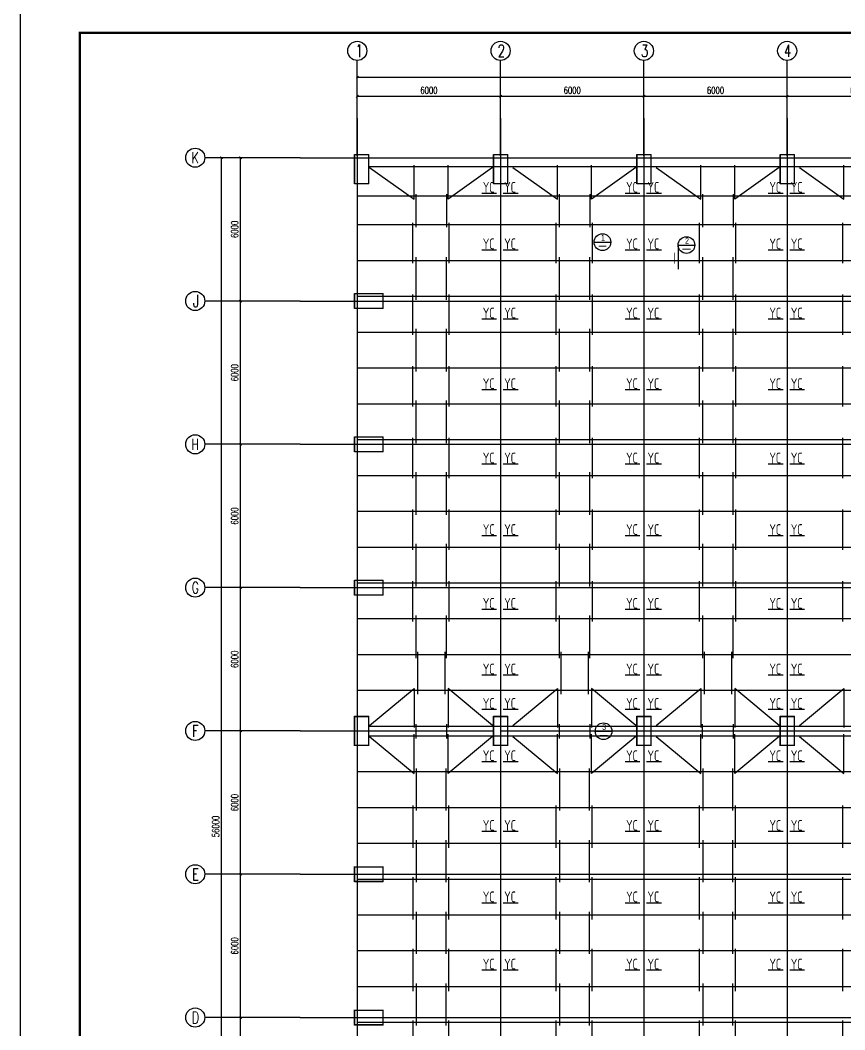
# Model space of a CAD drawing. Extents: x -73672 to 366960, y -527333 to 140666.
# Drawn here: x 185242 to 219770, y -317779 to -275508 of the extents above; entities that cross this region are included whole.
import ezdxf
from ezdxf.enums import TextEntityAlignment as Align

# ---------------------------------------------------------------- set-up
doc = ezdxf.new("R2010")
doc.units = 0
doc.header["$LTSCALE"] = 1000
doc.header["$MEASUREMENT"] = 0
for name, color, linetype in [('10', 7, 'Continuous'), ('AXIS', 3, 'Continuous'), ('AXIS_TEXT', 7, 'Continuous'), ('COLUMN', 9, 'Continuous'), ('PUB_TITLE', 4, 'Continuous'), ('TEXT', 3, 'Continuous')]:
    doc.layers.add(name, color=color, linetype=linetype)
doc.styles.add('_TCH_AXIS', font='COMPLEX', dxfattribs={"bigfont": 'GBCBIG'})
doc.styles.add('_TCH_DIM_T3', font='SIMPLEX', dxfattribs={"width": 0.705882, "bigfont": 'GBCBIG'})
doc.styles.add('ACC', font='gas.shx', dxfattribs={"width": 0.7, "oblique": 1, "bigfont": 'Tssdchn.shx'})
doc.styles.add('COMPLEX', font='COMPLEX', dxfattribs={"bigfont": 'Tssdchn.shx'})
doc.styles.add('TSSD_Rein', font='Tssdeng.shx', dxfattribs={"width": 0.7, "bigfont": 'hztxt.shx'})
doc.dimstyles.new('_TCH_ARCH-100', dxfattribs={"dimtxt": 297.5, "dimasz": 100, "dimexe": 250, "dimexo": 300, "dimgap": 100, "dimtad": 1, "dimdec": 0, "dimzin": 0, "dimdsep": 46, "dimtxsty": '_TCH_DIM_T3', "dimblk": 'ARCHTICK', "dimcen": 0.09, "dimclrt": 7, "dimazin": 2, "dimtfac": 1, "dimtdec": 0, "dimtix": 1, "dimtmove": 2, "dimatfit": 3, "dimfxl": 0, "dimtolj": 1, "dimtzin": 0, "dimarcsym": 0})

# ---------------------------------------------------------------- blocks, each defined once
blk = doc.blocks.new('_ArchTick')
at = {"color": 0, "linetype": 'ByBlock', "const_width": 0.4}
blk.add_lwpolyline([(-0.5, -0.5), (0.5, 0.5)], dxfattribs=at)
blk = doc.blocks.new('*D8656')
at = {"layer": 'AXIS', "color": 0, "lineweight": -2}
for p, q in [((199356, -280893), (199356, -277643)), ((307356, -280893), (307356, -277643)), ((199356, -277893), (307356, -277893))]:
    blk.add_line(p, q, dxfattribs=at)
at = {"layer": 'Defpoints', "color": 0}
for p in [(307356, -277893), (199356, -281193), (307356, -281193)]:
    blk.add_point(p, dxfattribs=at)
at = {"layer": 'AXIS', "color": 0, "linetype": 'ByBlock', "lineweight": -2, "xscale": 100, "yscale": 100, "zscale": 100, "rotation": 180}
blk.add_blockref('_ArchTick', (199356, -277893), dxfattribs=at)
at = {"layer": 'AXIS', "color": 0, "linetype": 'ByBlock', "lineweight": -2, "xscale": 100, "yscale": 100, "zscale": 100}
blk.add_blockref('_ArchTick', (307356, -277893), dxfattribs=at)
at = {"layer": 'AXIS', "color": 7, "insert": (253356, -277645), "char_height": 297.5, "attachment_point": 5, "style": '_TCH_DIM_T3'}
blk.add_mtext('\\A1;108000', dxfattribs=at)
blk = doc.blocks.new('*D8657')
at = {"layer": 'AXIS', "color": 0, "lineweight": -2}
for p, q in [((199356, -280893), (199356, -278443)), ((205356, -280893), (205356, -278443)), ((199356, -278693), (205356, -278693))]:
    blk.add_line(p, q, dxfattribs=at)
at = {"layer": 'Defpoints', "color": 0}
for p in [(205356, -278693), (199356, -281193), (205356, -281193)]:
    blk.add_point(p, dxfattribs=at)
at = {"layer": 'AXIS', "color": 0, "linetype": 'ByBlock', "lineweight": -2, "xscale": 100, "yscale": 100, "zscale": 100, "rotation": 180}
blk.add_blockref('_ArchTick', (199356, -278693), dxfattribs=at)
at = {"layer": 'AXIS', "color": 0, "linetype": 'ByBlock', "lineweight": -2, "xscale": 100, "yscale": 100, "zscale": 100}
blk.add_blockref('_ArchTick', (205356, -278693), dxfattribs=at)
at = {"layer": 'AXIS', "color": 7, "insert": (202356, -278445), "char_height": 297.5, "attachment_point": 5, "style": '_TCH_DIM_T3'}
blk.add_mtext('\\A1;6000', dxfattribs=at)
blk = doc.blocks.new('*D8658')
at = {"layer": 'AXIS', "color": 0, "lineweight": -2}
for p, q in [((205356, -280893), (205356, -278443)), ((211356, -280893), (211356, -278443)), ((205356, -278693), (211356, -278693))]:
    blk.add_line(p, q, dxfattribs=at)
at = {"layer": 'Defpoints', "color": 0}
for p in [(211356, -278693), (205356, -281193), (211356, -281193)]:
    blk.add_point(p, dxfattribs=at)
at = {"layer": 'AXIS', "color": 0, "linetype": 'ByBlock', "lineweight": -2, "xscale": 100, "yscale": 100, "zscale": 100, "rotation": 180}
blk.add_blockref('_ArchTick', (205356, -278693), dxfattribs=at)
at = {"layer": 'AXIS', "color": 0, "linetype": 'ByBlock', "lineweight": -2, "xscale": 100, "yscale": 100, "zscale": 100}
blk.add_blockref('_ArchTick', (211356, -278693), dxfattribs=at)
at = {"layer": 'AXIS', "color": 7, "insert": (208356, -278445), "char_height": 297.5, "attachment_point": 5, "style": '_TCH_DIM_T3'}
blk.add_mtext('\\A1;6000', dxfattribs=at)
blk = doc.blocks.new('*D8659')
at = {"layer": 'AXIS', "color": 0, "lineweight": -2}
for p, q in [((211356, -280893), (211356, -278443)), ((217356, -280893), (217356, -278443)), ((211356, -278693), (217356, -278693))]:
    blk.add_line(p, q, dxfattribs=at)
at = {"layer": 'Defpoints', "color": 0}
for p in [(217356, -278693), (211356, -281193), (217356, -281193)]:
    blk.add_point(p, dxfattribs=at)
at = {"layer": 'AXIS', "color": 0, "linetype": 'ByBlock', "lineweight": -2, "xscale": 100, "yscale": 100, "zscale": 100, "rotation": 180}
blk.add_blockref('_ArchTick', (211356, -278693), dxfattribs=at)
at = {"layer": 'AXIS', "color": 0, "linetype": 'ByBlock', "lineweight": -2, "xscale": 100, "yscale": 100, "zscale": 100}
blk.add_blockref('_ArchTick', (217356, -278693), dxfattribs=at)
at = {"layer": 'AXIS', "color": 7, "insert": (214356, -278445), "char_height": 297.5, "attachment_point": 5, "style": '_TCH_DIM_T3'}
blk.add_mtext('\\A1;6000', dxfattribs=at)
blk = doc.blocks.new('*D8660')
at = {"layer": 'AXIS', "color": 0, "lineweight": -2}
for p, q in [((217356, -280893), (217356, -278443)), ((223356, -280893), (223356, -278443)), ((217356, -278693), (223356, -278693))]:
    blk.add_line(p, q, dxfattribs=at)
at = {"layer": 'Defpoints', "color": 0}
for p in [(223356, -278693), (217356, -281193), (223356, -281193)]:
    blk.add_point(p, dxfattribs=at)
at = {"layer": 'AXIS', "color": 0, "linetype": 'ByBlock', "lineweight": -2, "xscale": 100, "yscale": 100, "zscale": 100, "rotation": 180}
blk.add_blockref('_ArchTick', (217356, -278693), dxfattribs=at)
at = {"layer": 'AXIS', "color": 0, "linetype": 'ByBlock', "lineweight": -2, "xscale": 100, "yscale": 100, "zscale": 100}
blk.add_blockref('_ArchTick', (223356, -278693), dxfattribs=at)
at = {"layer": 'AXIS', "color": 7, "insert": (220356, -278445), "char_height": 297.5, "attachment_point": 5, "style": '_TCH_DIM_T3'}
blk.add_mtext('\\A1;6000', dxfattribs=at)
blk = doc.blocks.new('_AXISO')
blk.add_circle((0, 0), 0.5)
at = {"layer": 'AXIS_TEXT', "style": 'COMPLEX'}
blk.add_attdef('A', text='', height=0.56, dxfattribs=at).set_placement((-0.25, -0.28), (0.25, -0.28), align=Align.FIT)
blk = doc.blocks.new('*D8675')
at = {"layer": 'AXIS', "color": 0, "lineweight": -2}
for p, q in [((196671, -281266), (193421, -281266)), ((193671, -337266), (193671, -281266)), ((196671, -337266), (193421, -337266))]:
    blk.add_line(p, q, dxfattribs=at)
at = {"layer": 'Defpoints', "color": 0}
for p in [(193671, -281266), (196971, -281266), (196971, -337266)]:
    blk.add_point(p, dxfattribs=at)
at = {"layer": 'AXIS', "color": 0, "linetype": 'ByBlock', "lineweight": -2, "xscale": 100, "yscale": 100, "zscale": 100}
for p, rotation in [((193671, -281266), 90), ((193671, -337266), 270)]:
    blk.add_blockref('_ArchTick', p, dxfattribs=dict(at, rotation=rotation))
at = {"layer": 'AXIS', "color": 7, "insert": (193422, -309266), "char_height": 297.5, "attachment_point": 5, "rotation": 90, "style": '_TCH_DIM_T3'}
blk.add_mtext('\\A1;56000', dxfattribs=at)
blk = doc.blocks.new('*D8678')
at = {"layer": 'AXIS', "color": 0, "lineweight": -2}
for p, q in [((196671, -317266), (194221, -317266)), ((194471, -323266), (194471, -317266)), ((196671, -323266), (194221, -323266))]:
    blk.add_line(p, q, dxfattribs=at)
at = {"layer": 'Defpoints', "color": 0}
for p in [(194471, -317266), (196971, -317266), (196971, -323266)]:
    blk.add_point(p, dxfattribs=at)
at = {"layer": 'AXIS', "color": 0, "linetype": 'ByBlock', "lineweight": -2, "xscale": 100, "yscale": 100, "zscale": 100}
for p, rotation in [((194471, -317266), 90), ((194471, -323266), 270)]:
    blk.add_blockref('_ArchTick', p, dxfattribs=dict(at, rotation=rotation))
at = {"layer": 'AXIS', "color": 7, "insert": (194222, -320266), "char_height": 297.5, "attachment_point": 5, "rotation": 90, "style": '_TCH_DIM_T3'}
blk.add_mtext('\\A1;6000', dxfattribs=at)
blk = doc.blocks.new('*D8679')
at = {"layer": 'AXIS', "color": 0, "lineweight": -2}
for p, q in [((196671, -311266), (194221, -311266)), ((194471, -317266), (194471, -311266)), ((196671, -317266), (194221, -317266))]:
    blk.add_line(p, q, dxfattribs=at)
at = {"layer": 'Defpoints', "color": 0}
for p in [(194471, -311266), (196971, -311266), (196971, -317266)]:
    blk.add_point(p, dxfattribs=at)
at = {"layer": 'AXIS', "color": 0, "linetype": 'ByBlock', "lineweight": -2, "xscale": 100, "yscale": 100, "zscale": 100}
for p, rotation in [((194471, -311266), 90), ((194471, -317266), 270)]:
    blk.add_blockref('_ArchTick', p, dxfattribs=dict(at, rotation=rotation))
at = {"layer": 'AXIS', "color": 7, "insert": (194222, -314266), "char_height": 297.5, "attachment_point": 5, "rotation": 90, "style": '_TCH_DIM_T3'}
blk.add_mtext('\\A1;6000', dxfattribs=at)
blk = doc.blocks.new('*D8680')
at = {"layer": 'AXIS', "color": 0, "lineweight": -2}
for p, q in [((196671, -305266), (194221, -305266)), ((194471, -311266), (194471, -305266)), ((196671, -311266), (194221, -311266))]:
    blk.add_line(p, q, dxfattribs=at)
at = {"layer": 'Defpoints', "color": 0}
for p in [(194471, -305266), (196971, -305266), (196971, -311266)]:
    blk.add_point(p, dxfattribs=at)
at = {"layer": 'AXIS', "color": 0, "linetype": 'ByBlock', "lineweight": -2, "xscale": 100, "yscale": 100, "zscale": 100}
for p, rotation in [((194471, -305266), 90), ((194471, -311266), 270)]:
    blk.add_blockref('_ArchTick', p, dxfattribs=dict(at, rotation=rotation))
at = {"layer": 'AXIS', "color": 7, "insert": (194222, -308266), "char_height": 297.5, "attachment_point": 5, "rotation": 90, "style": '_TCH_DIM_T3'}
blk.add_mtext('\\A1;6000', dxfattribs=at)
blk = doc.blocks.new('*D8681')
at = {"layer": 'AXIS', "color": 0, "lineweight": -2}
for p, q in [((196671, -299266), (194221, -299266)), ((194471, -305266), (194471, -299266)), ((196671, -305266), (194221, -305266))]:
    blk.add_line(p, q, dxfattribs=at)
at = {"layer": 'Defpoints', "color": 0}
for p in [(194471, -299266), (196971, -299266), (196971, -305266)]:
    blk.add_point(p, dxfattribs=at)
at = {"layer": 'AXIS', "color": 0, "linetype": 'ByBlock', "lineweight": -2, "xscale": 100, "yscale": 100, "zscale": 100}
for p, rotation in [((194471, -299266), 90), ((194471, -305266), 270)]:
    blk.add_blockref('_ArchTick', p, dxfattribs=dict(at, rotation=rotation))
at = {"layer": 'AXIS', "color": 7, "insert": (194222, -302266), "char_height": 297.5, "attachment_point": 5, "rotation": 90, "style": '_TCH_DIM_T3'}
blk.add_mtext('\\A1;6000', dxfattribs=at)
blk = doc.blocks.new('*D8682')
at = {"layer": 'AXIS', "color": 0, "lineweight": -2}
for p, q in [((196671, -293266), (194221, -293266)), ((194471, -299266), (194471, -293266)), ((196671, -299266), (194221, -299266))]:
    blk.add_line(p, q, dxfattribs=at)
at = {"layer": 'Defpoints', "color": 0}
for p in [(194471, -293266), (196971, -293266), (196971, -299266)]:
    blk.add_point(p, dxfattribs=at)
at = {"layer": 'AXIS', "color": 0, "linetype": 'ByBlock', "lineweight": -2, "xscale": 100, "yscale": 100, "zscale": 100}
for p, rotation in [((194471, -293266), 90), ((194471, -299266), 270)]:
    blk.add_blockref('_ArchTick', p, dxfattribs=dict(at, rotation=rotation))
at = {"layer": 'AXIS', "color": 7, "insert": (194222, -296266), "char_height": 297.5, "attachment_point": 5, "rotation": 90, "style": '_TCH_DIM_T3'}
blk.add_mtext('\\A1;6000', dxfattribs=at)
blk = doc.blocks.new('*D8683')
at = {"layer": 'AXIS', "color": 0, "lineweight": -2}
for p, q in [((196671, -287266), (194221, -287266)), ((194471, -293266), (194471, -287266)), ((196671, -293266), (194221, -293266))]:
    blk.add_line(p, q, dxfattribs=at)
at = {"layer": 'Defpoints', "color": 0}
for p in [(194471, -287266), (196971, -287266), (196971, -293266)]:
    blk.add_point(p, dxfattribs=at)
at = {"layer": 'AXIS', "color": 0, "linetype": 'ByBlock', "lineweight": -2, "xscale": 100, "yscale": 100, "zscale": 100}
for p, rotation in [((194471, -287266), 90), ((194471, -293266), 270)]:
    blk.add_blockref('_ArchTick', p, dxfattribs=dict(at, rotation=rotation))
at = {"layer": 'AXIS', "color": 7, "insert": (194222, -290266), "char_height": 297.5, "attachment_point": 5, "rotation": 90, "style": '_TCH_DIM_T3'}
blk.add_mtext('\\A1;6000', dxfattribs=at)
blk = doc.blocks.new('*D8684')
at = {"layer": 'AXIS', "color": 0, "lineweight": -2}
for p, q in [((196671, -281266), (194221, -281266)), ((194471, -287266), (194471, -281266)), ((196671, -287266), (194221, -287266))]:
    blk.add_line(p, q, dxfattribs=at)
at = {"layer": 'Defpoints', "color": 0}
for p in [(194471, -281266), (196971, -281266), (196971, -287266)]:
    blk.add_point(p, dxfattribs=at)
at = {"layer": 'AXIS', "color": 0, "linetype": 'ByBlock', "lineweight": -2, "xscale": 100, "yscale": 100, "zscale": 100}
for p, rotation in [((194471, -281266), 90), ((194471, -287266), 270)]:
    blk.add_blockref('_ArchTick', p, dxfattribs=dict(at, rotation=rotation))
at = {"layer": 'AXIS', "color": 7, "insert": (194222, -284266), "char_height": 297.5, "attachment_point": 5, "rotation": 90, "style": '_TCH_DIM_T3'}
blk.add_mtext('\\A1;6000', dxfattribs=at)

msp = doc.modelspace()

# ---------------------------------------------------------------- linework, layer by layer
at = {"color": 1}
for p, q in [((199356.38, -279613.36), (199356.38, -337919.16)), ((205356.38, -279613.36), (205356.38, -337919.16)), ((211356.38, -279613.36), (211356.38, -337919.16)), ((217356.38, -279613.36), (217356.38, -337919.16)), ((196970.72, -281265.56), (308442.6, -281265.56)), ((196970.72, -287265.56), (308442.6, -287265.56)), ((196970.72, -293265.56), (308442.6, -293265.56)), ((196970.72, -299265.56), (308442.6, -299265.56)), ((196970.72, -305265.56), (205056.38, -305265.56)), ((205356.38, -305265.56), (223056.38, -305265.56)), ((196970.72, -311265.56), (308442.6, -311265.56)), ((196970.72, -317265.56), (308442.6, -317265.56))]:
    msp.add_line(p, q, dxfattribs=at)
for p, q in [((199870.43, -281677.76), (201735.56, -282996.2)), ((201735.56, -282996.2), (201735.56, -281582.56)), ((203158.95, -282996.2), (203158.95, -281582.56)), ((205024.08, -281677.76), (203158.95, -282996.2)), ((205870.43, -281677.76), (207735.56, -282996.2)), ((207735.56, -282996.2), (207735.56, -281582.56)), ((209158.95, -282996.2), (209158.95, -281582.56)), ((211024.08, -281677.76), (209158.95, -282996.2)), ((211870.43, -281677.76), (213735.56, -282996.2)), ((213735.56, -282996.2), (213735.56, -281582.56)), ((215158.95, -282996.2), (215158.95, -281582.56)), ((217024.08, -281677.76), (215158.95, -282996.2)), ((217870.43, -281677.76), (219735.56, -282996.2)), ((219735.56, -282996.2), (219735.56, -281582.56)), ((204566.8, -282748.83), (205192.3, -282748.83)), ((205462.96, -282748.83), (206088.46, -282748.83)), ((210566.8, -282748.83), (211192.3, -282748.83)), ((211462.96, -282748.83), (212088.46, -282748.83)), ((216566.8, -282748.83), (217192.3, -282748.83)), ((217462.96, -282748.83), (218088.46, -282748.83)), ((204566.8, -285116.87), (205192.3, -285116.87)), ((205462.96, -285116.87), (206088.46, -285116.87)), ((210566.8, -285116.87), (211192.3, -285116.87)), ((211462.96, -285116.87), (212088.46, -285116.87)), ((216566.8, -285116.87), (217192.3, -285116.87)), ((217462.96, -285116.87), (218088.46, -285116.87)), ((204566.8, -288014.77), (205192.3, -288014.77)), ((205462.96, -288014.77), (206088.46, -288014.77)), ((210566.8, -288014.77), (211192.3, -288014.77)), ((211462.96, -288014.77), (212088.46, -288014.77)), ((216566.8, -288014.77), (217192.3, -288014.77)), ((217462.96, -288014.77), (218088.46, -288014.77)), ((204566.8, -290969.87), (205192.3, -290969.87)), ((205462.96, -290969.87), (206088.46, -290969.87)), ((210566.8, -290969.87), (211192.3, -290969.87)), ((211462.96, -290969.87), (212088.46, -290969.87)), ((216566.8, -290969.87), (217192.3, -290969.87)), ((217462.96, -290969.87), (218088.46, -290969.87)), ((204566.8, -294082.42), (205192.3, -294082.42)), ((205462.96, -294082.42), (206088.46, -294082.42)), ((210566.8, -294082.42), (211192.3, -294082.42)), ((211462.96, -294082.42), (212088.46, -294082.42)), ((216566.8, -294082.42), (217192.3, -294082.42)), ((217462.96, -294082.42), (218088.46, -294082.42)), ((204566.8, -297079.86), (205192.3, -297079.86)), ((205462.96, -297079.86), (206088.46, -297079.86)), ((210566.8, -297079.86), (211192.3, -297079.86)), ((211462.96, -297079.86), (212088.46, -297079.86)), ((216566.8, -297079.86), (217192.3, -297079.86)), ((217462.96, -297079.86), (218088.46, -297079.86)), ((204566.8, -300170.95), (205192.3, -300170.95)), ((205462.96, -300170.95), (206088.46, -300170.95)), ((210566.8, -300170.95), (211192.3, -300170.95)), ((211462.96, -300170.95), (212088.46, -300170.95)), ((216566.8, -300170.95), (217192.3, -300170.95)), ((217462.96, -300170.95), (218088.46, -300170.95)), ((204566.8, -302918.58), (205192.3, -302918.58)), ((205462.96, -302918.58), (206088.46, -302918.58)), ((210566.8, -302918.58), (211192.3, -302918.58)), ((211462.96, -302918.58), (212088.46, -302918.58)), ((216566.8, -302918.58), (217192.3, -302918.58)), ((217462.96, -302918.58), (218088.46, -302918.58)), ((199870.43, -305033.35), (201735.56, -303488.51)), ((201735.56, -303488.51), (201735.56, -305128.55)), ((205024.08, -305033.35), (203158.95, -303488.51)), ((203158.95, -303488.51), (203158.95, -305128.55)), ((205870.43, -305033.35), (207735.56, -303488.51)), ((207735.56, -303488.51), (207735.56, -305128.55)), ((211024.08, -305033.35), (209158.95, -303488.51)), ((209158.95, -303488.51), (209158.95, -305128.55)), ((211870.43, -305033.35), (213735.56, -303488.51)), ((213735.56, -303488.51), (213735.56, -305128.55)), ((217024.08, -305033.35), (215158.95, -303488.51)), ((215158.95, -303488.51), (215158.95, -305128.55)), ((217870.43, -305033.35), (219735.56, -303488.51)), ((219735.56, -303488.51), (219735.56, -305128.55)), ((204566.8, -304361.09), (205192.3, -304361.09)), ((205462.96, -304361.09), (206088.46, -304361.09)), ((210566.8, -304361.09), (211192.3, -304361.09)), ((211462.96, -304361.09), (212088.46, -304361.09)), ((216566.8, -304361.09), (217192.3, -304361.09)), ((217462.96, -304361.09), (218088.46, -304361.09)), ((199870.43, -305497.76), (201735.56, -307042.6)), ((201735.56, -307042.6), (201735.56, -305402.56)), ((203158.95, -307042.6), (203158.95, -305402.56)), ((205024.08, -305497.76), (203158.95, -307042.6)), ((205870.43, -305497.76), (207735.56, -307042.6)), ((207735.56, -307042.6), (207735.56, -305402.56)), ((209158.95, -307042.6), (209158.95, -305402.56)), ((211024.08, -305497.76), (209158.95, -307042.6)), ((211870.43, -305497.76), (213735.56, -307042.6)), ((213735.56, -307042.6), (213735.56, -305402.56)), ((215158.95, -307042.6), (215158.95, -305402.56)), ((217024.08, -305497.76), (215158.95, -307042.6)), ((217870.43, -305497.76), (219735.56, -307042.6)), ((219735.56, -307042.6), (219735.56, -305402.56)), ((204566.8, -306548.8), (205192.3, -306548.8)), ((205462.96, -306548.8), (206088.46, -306548.8)), ((210566.8, -306548.8), (211192.3, -306548.8)), ((211462.96, -306548.8), (212088.46, -306548.8)), ((216566.8, -306548.8), (217192.3, -306548.8)), ((217462.96, -306548.8), (218088.46, -306548.8)), ((204566.8, -309468.16), (205192.3, -309468.16)), ((205462.96, -309468.16), (206088.46, -309468.16)), ((210566.8, -309468.16), (211192.3, -309468.16)), ((211462.96, -309468.16), (212088.46, -309468.16)), ((216566.8, -309468.16), (217192.3, -309468.16)), ((217462.96, -309468.16), (218088.46, -309468.16)), ((204566.8, -312457.5), (205192.3, -312457.5)), ((205462.96, -312457.5), (206088.46, -312457.5)), ((210566.8, -312457.5), (211192.3, -312457.5)), ((211462.96, -312457.5), (212088.46, -312457.5)), ((216566.8, -312457.5), (217192.3, -312457.5)), ((217462.96, -312457.5), (218088.46, -312457.5)), ((204566.8, -315273.83), (205192.3, -315273.83)), ((205462.96, -315273.83), (206088.46, -315273.83)), ((210566.8, -315273.83), (211192.3, -315273.83)), ((211462.96, -315273.83), (212088.46, -315273.83)), ((216566.8, -315273.83), (217192.3, -315273.83)), ((217462.96, -315273.83), (218088.46, -315273.83))]:
    msp.add_line(p, q)
at = {"color": 0}
for p, q in [((201804.98, -282799.2), (201804.98, -284172.27)), ((203088.95, -282799.2), (203088.95, -284172.27)), ((207804.98, -282799.2), (207804.98, -284172.27)), ((209088.95, -282799.2), (209088.95, -284172.27)), ((213804.98, -282799.2), (213804.98, -284172.27)), ((215088.95, -282799.2), (215088.95, -284172.27)), ((201674.17, -283996.24), (201674.17, -285681.65)), ((203191.87, -283996.24), (203191.87, -285681.65)), ((207674.17, -283996.24), (207674.17, -285681.65)), ((209191.87, -283996.24), (209191.87, -285681.65)), ((213674.17, -283996.24), (213674.17, -285681.65)), ((215191.87, -283996.24), (215191.87, -285681.65)), ((219674.17, -283996.24), (219674.17, -285681.65)), ((201808.33, -285430.1), (201808.33, -287216.12)), ((203082.87, -285430.1), (203082.87, -287216.12)), ((207808.33, -285430.1), (207808.33, -287216.12)), ((209082.87, -285430.1), (209082.87, -287216.12)), ((213808.33, -285430.1), (213808.33, -287216.12)), ((215082.87, -285430.1), (215082.87, -287216.12)), ((201674.17, -286996.24), (201674.17, -288681.65)), ((203191.87, -286996.24), (203191.87, -288681.65)), ((207674.17, -286996.24), (207674.17, -288681.65)), ((209191.87, -286996.24), (209191.87, -288681.65)), ((213674.17, -286996.24), (213674.17, -288681.65)), ((215191.87, -286996.24), (215191.87, -288681.65)), ((219674.17, -286996.24), (219674.17, -288681.65)), ((201808.33, -288430.1), (201808.33, -290216.12)), ((203082.87, -288430.1), (203082.87, -290216.12)), ((207808.33, -288430.1), (207808.33, -290216.12)), ((209082.87, -288430.1), (209082.87, -290216.12)), ((213808.33, -288430.1), (213808.33, -290216.12)), ((215082.87, -288430.1), (215082.87, -290216.12)), ((201674.17, -289996.24), (201674.17, -291681.65)), ((203191.87, -289996.24), (203191.87, -291681.65)), ((207674.17, -289996.24), (207674.17, -291681.65)), ((209191.87, -289996.24), (209191.87, -291681.65)), ((213674.17, -289996.24), (213674.17, -291681.65)), ((215191.87, -289996.24), (215191.87, -291681.65)), ((219674.17, -289996.24), (219674.17, -291681.65)), ((201808.33, -291430.1), (201808.33, -293216.12)), ((203082.87, -291430.1), (203082.87, -293216.12)), ((207808.33, -291430.1), (207808.33, -293216.12)), ((209082.87, -291430.1), (209082.87, -293216.12)), ((213808.33, -291430.1), (213808.33, -293216.12)), ((215082.87, -291430.1), (215082.87, -293216.12)), ((201674.17, -292996.24), (201674.17, -294681.65)), ((203191.87, -292996.24), (203191.87, -294681.65)), ((207674.17, -292996.24), (207674.17, -294681.65)), ((209191.87, -292996.24), (209191.87, -294681.65)), ((213674.17, -292996.24), (213674.17, -294681.65)), ((215191.87, -292996.24), (215191.87, -294681.65)), ((219674.17, -292996.24), (219674.17, -294681.65)), ((201808.33, -294430.1), (201808.33, -296216.12)), ((203082.87, -294430.1), (203082.87, -296216.12)), ((207808.33, -294430.1), (207808.33, -296216.12)), ((209082.87, -294430.1), (209082.87, -296216.12)), ((213808.33, -294430.1), (213808.33, -296216.12)), ((215082.87, -294430.1), (215082.87, -296216.12)), ((201674.17, -295996.24), (201674.17, -297681.65)), ((203191.87, -295996.24), (203191.87, -297681.65)), ((207674.17, -295996.24), (207674.17, -297681.65)), ((209191.87, -295996.24), (209191.87, -297681.65)), ((213674.17, -295996.24), (213674.17, -297681.65)), ((215191.87, -295996.24), (215191.87, -297681.65)), ((219674.17, -295996.24), (219674.17, -297681.65)), ((201808.33, -297430.1), (201808.33, -299216.12)), ((203082.87, -297430.1), (203082.87, -299216.12)), ((207808.33, -297430.1), (207808.33, -299216.12)), ((209082.87, -297430.1), (209082.87, -299216.12)), ((213808.33, -297430.1), (213808.33, -299216.12)), ((215082.87, -297430.1), (215082.87, -299216.12)), ((201674.17, -298996.24), (201674.17, -300681.65)), ((203191.87, -298996.24), (203191.87, -300681.65)), ((207674.17, -298996.24), (207674.17, -300681.65)), ((209191.87, -298996.24), (209191.87, -300681.65)), ((213674.17, -298996.24), (213674.17, -300681.65)), ((215191.87, -298996.24), (215191.87, -300681.65)), ((219674.17, -298996.24), (219674.17, -300681.65)), ((201808.33, -300430.1), (201808.33, -302216.12)), ((203082.87, -300430.1), (203082.87, -302216.12)), ((207808.33, -300430.1), (207808.33, -302216.12)), ((209082.87, -300430.1), (209082.87, -302216.12)), ((213808.33, -300430.1), (213808.33, -302216.12)), ((215082.87, -300430.1), (215082.87, -302216.12)), ((201880.26, -301952.99), (201880.26, -303730.63)), ((203029.02, -301952.99), (203029.02, -303730.63)), ((207880.26, -301952.99), (207880.26, -303730.63)), ((209029.02, -301952.99), (209029.02, -303730.63)), ((213880.26, -301952.99), (213880.26, -303730.63)), ((215029.02, -301952.99), (215029.02, -303730.63)), ((201803.82, -304976.96), (201803.82, -305584.88)), ((203093.03, -304976.96), (203093.03, -305584.88)), ((207803.82, -304976.96), (207803.82, -305584.88)), ((209093.03, -304976.96), (209093.03, -305584.88)), ((213803.82, -304976.96), (213803.82, -305584.88)), ((215093.03, -304976.96), (215093.03, -305584.88)), ((201827.72, -306842.33), (201827.72, -308594.82)), ((203068.71, -306842.33), (203068.71, -308594.82)), ((207827.72, -306842.33), (207827.72, -308594.82)), ((209068.71, -306842.33), (209068.71, -308594.82)), ((213827.72, -306842.33), (213827.72, -308594.82)), ((215068.71, -306842.33), (215068.71, -308594.82)), ((201676.61, -308384.49), (201676.61, -310155.43)), ((203179.22, -308384.49), (203179.22, -310155.43)), ((207676.61, -308384.49), (207676.61, -310155.43)), ((209179.22, -308384.49), (209179.22, -310155.43)), ((213676.61, -308384.49), (213676.61, -310155.43)), ((215179.22, -308384.49), (215179.22, -310155.43)), ((219676.61, -308384.49), (219676.61, -310155.43)), ((201827.72, -309842.33), (201827.72, -311594.82)), ((203068.71, -309842.33), (203068.71, -311594.82)), ((207827.72, -309842.33), (207827.72, -311594.82)), ((209068.71, -309842.33), (209068.71, -311594.82)), ((213827.72, -309842.33), (213827.72, -311594.82)), ((215068.71, -309842.33), (215068.71, -311594.82)), ((201676.61, -311384.49), (201676.61, -313155.43)), ((203179.22, -311384.49), (203179.22, -313155.43)), ((207676.61, -311384.49), (207676.61, -313155.43)), ((209179.22, -311384.49), (209179.22, -313155.43)), ((213676.61, -311384.49), (213676.61, -313155.43)), ((215179.22, -311384.49), (215179.22, -313155.43)), ((219676.61, -311384.49), (219676.61, -313155.43)), ((201827.72, -312842.33), (201827.72, -314594.82)), ((203068.71, -312842.33), (203068.71, -314594.82)), ((207827.72, -312842.33), (207827.72, -314594.82)), ((209068.71, -312842.33), (209068.71, -314594.82)), ((213827.72, -312842.33), (213827.72, -314594.82)), ((215068.71, -312842.33), (215068.71, -314594.82)), ((201676.61, -314384.49), (201676.61, -316155.43)), ((203179.22, -314384.49), (203179.22, -316155.43)), ((207676.61, -314384.49), (207676.61, -316155.43)), ((209179.22, -314384.49), (209179.22, -316155.43)), ((213676.61, -314384.49), (213676.61, -316155.43)), ((215179.22, -314384.49), (215179.22, -316155.43)), ((219676.61, -314384.49), (219676.61, -316155.43)), ((201827.72, -315842.33), (201827.72, -317594.82)), ((203068.71, -315842.33), (203068.71, -317594.82)), ((207827.72, -315842.33), (207827.72, -317594.82)), ((209068.71, -315842.33), (209068.71, -317594.82)), ((213827.72, -315842.33), (213827.72, -317594.82)), ((215068.71, -315842.33), (215068.71, -317594.82)), ((201676.61, -317384.49), (201676.61, -319155.43)), ((203179.22, -317384.49), (203179.22, -319155.43)), ((207676.61, -317384.49), (207676.61, -319155.43)), ((209179.22, -317384.49), (209179.22, -319155.43)), ((213676.61, -317384.49), (213676.61, -319155.43)), ((215179.22, -317384.49), (215179.22, -319155.43)), ((219676.61, -317384.49), (219676.61, -319155.43))]:
    msp.add_line(p, q, dxfattribs=at)
at = {"color": 0, "const_width": 50}
for points in [[(199236.38, -281145.56), (199236.38, -282345.56), (199836.38, -282345.56), (199836.38, -281145.56), (199236.38, -281145.56)], [(205056.38, -281145.56), (205056.38, -282345.56), (205656.38, -282345.56), (205656.38, -281145.56), (205056.38, -281145.56)], [(211056.38, -281145.56), (211056.38, -282345.56), (211656.38, -282345.56), (211656.38, -281145.56), (211056.38, -281145.56)], [(217056.38, -281145.56), (217056.38, -282345.56), (217656.38, -282345.56), (217656.38, -281145.56), (217056.38, -281145.56)], [(199236.38, -287565.56), (199236.38, -286965.56), (200436.38, -286965.56), (200436.38, -287565.56), (199236.38, -287565.56)], [(199236.38, -293565.56), (199236.38, -292965.56), (200436.38, -292965.56), (200436.38, -293565.56), (199236.38, -293565.56)], [(199236.38, -299565.56), (199236.38, -298965.56), (200436.38, -298965.56), (200436.38, -299565.56), (199236.38, -299565.56)], [(199236.38, -304665.56), (199236.38, -305865.56), (199836.38, -305865.56), (199836.38, -304665.56), (199236.38, -304665.56)], [(205056.38, -304665.56), (205056.38, -305865.56), (205656.38, -305865.56), (205656.38, -304665.56), (205056.38, -304665.56)], [(211056.38, -304665.56), (211056.38, -305865.56), (211656.38, -305865.56), (211656.38, -304665.56), (211056.38, -304665.56)], [(217056.38, -304665.56), (217056.38, -305865.56), (217656.38, -305865.56), (217656.38, -304665.56), (217056.38, -304665.56)], [(199236.38, -311565.56), (199236.38, -310965.56), (200436.38, -310965.56), (200436.38, -311565.56), (199236.38, -311565.56)], [(199236.38, -317565.56), (199236.38, -316965.56), (200436.38, -316965.56), (200436.38, -317565.56), (199236.38, -317565.56)]]:
    msp.add_lwpolyline(points, dxfattribs=at)
at = {"const_width": 40}
for points in [[(209462.04, -284966.06), (209781.64, -284966.06)], [(212961.84, -285097.52), (213313.41, -285097.52)], [(209503.03, -305462.11), (209833.3, -305462.11)]]:
    msp.add_lwpolyline(points, dxfattribs=at)
at = {"layer": '10', "color": 3, "linetype": 'Continuous'}
msp.add_line((212789.02, -284922.99), (212789.02, -285932.76), dxfattribs=at)
at = {"layer": '10', "color": 3, "linetype": 'Continuous', "const_width": 30}
msp.add_lwpolyline([(212647.87, -285246.63), (212647.87, -285706.63)], dxfattribs=at)
at = {"layer": 'AXIS'}
for p, q in [((199356.38, -281193.25), (199356.38, -277193.25)), ((205356.38, -281193.25), (205356.38, -277193.25)), ((211356.38, -281193.25), (211356.38, -277193.25)), ((217356.38, -281193.25), (217356.38, -277193.25)), ((196970.72, -281265.56), (192970.72, -281265.56)), ((307476.38, -281645.56), (199836.38, -281645.56)), ((199356.38, -282855.56), (307356.38, -282855.56)), ((199356.38, -284065.56), (307356.38, -284065.56)), ((199356.38, -285565.56), (307356.38, -285565.56)), ((196970.72, -287265.56), (192970.72, -287265.56)), ((199356.38, -287065.56), (307356.38, -287065.56)), ((199356.38, -288565.56), (307356.38, -288565.56)), ((199356.38, -290065.56), (307356.38, -290065.56)), ((199356.38, -291565.56), (307356.38, -291565.56)), ((196970.72, -293265.56), (192970.72, -293265.56)), ((199356.38, -293065.56), (307356.38, -293065.56)), ((199356.38, -294565.56), (307356.38, -294565.56)), ((199356.38, -296065.56), (307356.38, -296065.56)), ((199356.38, -297565.56), (307356.38, -297565.56)), ((196970.72, -299265.56), (192970.72, -299265.56)), ((199356.38, -299065.56), (307356.38, -299065.56)), ((199356.38, -300565.56), (307356.38, -300565.56)), ((199356.38, -302065.56), (307356.38, -302065.56)), ((199356.38, -303565.56), (307356.38, -303565.56)), ((199836.38, -305065.56), (306876.38, -305065.56)), ((196970.72, -305265.56), (192970.72, -305265.56)), ((199836.38, -305465.56), (306876.38, -305465.56)), ((199356.38, -306965.56), (307356.38, -306965.56)), ((199356.38, -308465.56), (307356.38, -308465.56)), ((199356.38, -309965.56), (307356.38, -309965.56)), ((196970.72, -311265.56), (192970.72, -311265.56)), ((199356.38, -311465.56), (307356.38, -311465.56)), ((199356.38, -312965.56), (307356.38, -312965.56)), ((199356.38, -314465.56), (307356.38, -314465.56)), ((199356.38, -315965.56), (307356.38, -315965.56)), ((196970.72, -317265.56), (192970.72, -317265.56)), ((199356.38, -317465.56), (307356.38, -317465.56))]:
    msp.add_line(p, q, dxfattribs=at)
at = {"layer": 'COLUMN'}
for points in [[(199236.38, -282345.56), (199836.38, -282345.56), (199836.38, -281145.56), (199236.38, -281145.56)], [(205056.38, -282345.56), (205656.38, -282345.56), (205656.38, -281145.56), (205056.38, -281145.56)], [(211056.38, -282345.56), (211656.38, -282345.56), (211656.38, -281145.56), (211056.38, -281145.56)], [(217056.38, -282345.56), (217656.38, -282345.56), (217656.38, -281145.56), (217056.38, -281145.56)], [(199236.38, -286965.56), (199236.38, -287565.56), (200436.38, -287565.56), (200436.38, -286965.56)], [(199236.38, -292965.56), (199236.38, -293565.56), (200436.38, -293565.56), (200436.38, -292965.56)], [(199236.38, -298965.56), (199236.38, -299565.56), (200436.38, -299565.56), (200436.38, -298965.56)], [(199836.38, -304665.56), (199236.38, -304665.56), (199236.38, -305865.56), (199836.38, -305865.56)], [(205656.38, -304665.56), (205056.38, -304665.56), (205056.38, -305865.56), (205656.38, -305865.56)], [(211656.38, -304665.56), (211056.38, -304665.56), (211056.38, -305865.56), (211656.38, -305865.56)], [(217656.38, -304665.56), (217056.38, -304665.56), (217056.38, -305865.56), (217656.38, -305865.56)], [(199236.38, -310965.56), (199236.38, -311565.56), (200436.38, -311565.56), (200436.38, -310965.56)], [(199236.38, -316965.56), (199236.38, -317565.56), (200436.38, -317565.56), (200436.38, -316965.56)]]:
    msp.add_lwpolyline(points, close=True, dxfattribs=at)
at = {"layer": 'PUB_TITLE'}
msp.add_lwpolyline([(185241.64, -359133.5), (333941.64, -359133.5), (333941.64, -275033.5), (185241.64, -275033.5)], close=True, dxfattribs=at)
at = {"layer": 'PUB_TITLE', "const_width": 100}
msp.add_lwpolyline([(187741.64, -358133.5), (332941.64, -358133.5), (332941.64, -276033.5), (187741.64, -276033.5)], close=True, dxfattribs=at)
at = {"layer": 'TEXT'}
for p, q in [((209270.44, -284802.95), (209970.44, -284802.95)), ((212789.02, -284922.99), (213489.02, -284922.99)), ((209316.73, -305279.07), (210016.73, -305279.07))]:
    msp.add_line(p, q, dxfattribs=at)
for centre in [(209620.44, -284802.95), (213139.02, -284922.99), (209666.73, -305279.07)]:
    msp.add_circle(centre, 350, dxfattribs=at)

# ---------------------------------------------------------------- block references
at = {"layer": 'AXIS'}
ref = msp.add_blockref('_AXISO', (199356.38, -276793.25), dxfattribs=dict(at, xscale=800, yscale=800, zscale=800))
ref.add_attrib('A', '1', (199275.3, -277061.26), dxfattribs={"color": 7, "height": 536.01, "style": '_TCH_AXIS', "width": 0.705882})
ref = msp.add_blockref('_AXISO', (205356.38, -276793.25), dxfattribs=dict(at, xscale=800, yscale=800, zscale=800))
ref.add_attrib('A', '2', (205237.15, -277046.6), dxfattribs={"color": 7, "height": 506.7, "style": '_TCH_AXIS', "width": 0.705882})
ref = msp.add_blockref('_AXISO', (211356.38, -276793.25), dxfattribs=dict(at, xscale=800, yscale=800, zscale=800))
ref.add_attrib('A', '3', (211237.15, -277046.6), dxfattribs={"color": 7, "height": 506.7, "style": '_TCH_AXIS', "width": 0.705882})
ref = msp.add_blockref('_AXISO', (217356.38, -276793.25), dxfattribs=dict(at, xscale=800, yscale=800, zscale=800))
ref.add_attrib('A', '4', (217223.75, -277039.85), dxfattribs={"color": 7, "height": 493.2, "style": '_TCH_AXIS', "width": 0.705882})
ref = msp.add_blockref('_AXISO', (192570.72, -281265.56), dxfattribs=dict(at, xscale=800, yscale=800, zscale=800))
ref.add_attrib('A', 'K', (192420.01, -281501.54), dxfattribs={"color": 7, "height": 471.96, "style": '_TCH_AXIS', "width": 0.705882})
ref = msp.add_blockref('_AXISO', (192570.72, -287265.56), dxfattribs=dict(at, xscale=800, yscale=800, zscale=800))
ref.add_attrib('A', 'J', (192473.62, -287528.18), dxfattribs={"color": 7, "height": 525.25, "style": '_TCH_AXIS', "width": 0.705882})
ref = msp.add_blockref('_AXISO', (192570.72, -293265.56), dxfattribs=dict(at, xscale=800, yscale=800, zscale=800))
ref.add_attrib('A', 'H', (192414.5, -293497.93), dxfattribs={"color": 7, "height": 464.74, "style": '_TCH_AXIS', "width": 0.705882})
ref = msp.add_blockref('_AXISO', (192570.72, -299265.56), dxfattribs=dict(at, xscale=800, yscale=800, zscale=800))
ref.add_attrib('A', 'G', (192425.77, -299505.12), dxfattribs={"color": 7, "height": 479.13, "style": '_TCH_AXIS', "width": 0.705882})
ref = msp.add_blockref('_AXISO', (192570.72, -305265.56), dxfattribs=dict(at, xscale=800, yscale=800, zscale=800))
ref.add_attrib('A', 'F', (192438.1, -305512.15), dxfattribs={"color": 7, "height": 493.2, "style": '_TCH_AXIS', "width": 0.705882})
ref = msp.add_blockref('_AXISO', (192570.72, -311265.56), dxfattribs=dict(at, xscale=800, yscale=800, zscale=800))
ref.add_attrib('A', 'E', (192438.1, -311512.15), dxfattribs={"color": 7, "height": 493.2, "style": '_TCH_AXIS', "width": 0.705882})
ref = msp.add_blockref('_AXISO', (192570.72, -317265.56), dxfattribs=dict(at, xscale=800, yscale=800, zscale=800))
ref.add_attrib('A', 'D', (192431.8, -317508.66), dxfattribs={"color": 7, "height": 486.22, "style": '_TCH_AXIS', "width": 0.705882})

# ---------------------------------------------------------------- texts
at = {"layer": 'TEXT', "ltscale": 99, "style": 'TSSD_Rein', "width": 0.7}
for p in [(204614.09, -282728.63), (205510.25, -282728.63), (210614.09, -282728.63), (211510.25, -282728.63), (216614.09, -282728.63), (217510.25, -282728.63), (204614.09, -285096.67), (205510.25, -285096.67), (210614.09, -285096.67), (211510.25, -285096.67), (216614.09, -285096.67), (217510.25, -285096.67), (204614.09, -287994.56), (205510.25, -287994.56), (210614.09, -287994.56), (211510.25, -287994.56), (216614.09, -287994.56), (217510.25, -287994.56), (204614.09, -290949.66), (205510.25, -290949.66), (210614.09, -290949.66), (211510.25, -290949.66), (216614.09, -290949.66), (217510.25, -290949.66), (204614.09, -294062.22), (205510.25, -294062.22), (210614.09, -294062.22), (211510.25, -294062.22), (216614.09, -294062.22), (217510.25, -294062.22), (204614.09, -297059.66), (205510.25, -297059.66), (210614.09, -297059.66), (211510.25, -297059.66), (216614.09, -297059.66), (217510.25, -297059.66), (204614.09, -300150.75), (205510.25, -300150.75), (210614.09, -300150.75), (211510.25, -300150.75), (216614.09, -300150.75), (217510.25, -300150.75), (204614.09, -302898.38), (205510.25, -302898.38), (210614.09, -302898.38), (211510.25, -302898.38), (216614.09, -302898.38), (217510.25, -302898.38), (204614.09, -304340.88), (205510.25, -304340.88), (210614.09, -304340.88), (211510.25, -304340.88), (216614.09, -304340.88), (217510.25, -304340.88), (204614.09, -306528.6), (205510.25, -306528.6), (210614.09, -306528.6), (211510.25, -306528.6), (216614.09, -306528.6), (217510.25, -306528.6), (204614.09, -309447.96), (205510.25, -309447.96), (210614.09, -309447.96), (211510.25, -309447.96), (216614.09, -309447.96), (217510.25, -309447.96), (204614.09, -312437.3), (205510.25, -312437.3), (210614.09, -312437.3), (211510.25, -312437.3), (216614.09, -312437.3), (217510.25, -312437.3), (204614.09, -315253.62), (205510.25, -315253.62), (210614.09, -315253.62), (211510.25, -315253.62), (216614.09, -315253.62), (217510.25, -315253.62)]:
    msp.add_text('YC', height=450, dxfattribs=at).set_placement(p)
at = {"layer": 'TEXT', "style": 'ACC', "width": 0.7}
for s, p in [('1', (209563.55, -284745.34)), ('2', (213082.13, -284865.38)), ('3', (209609.84, -305221.46))]:
    msp.add_text(s, height=250, dxfattribs=at).set_placement(p)

# ---------------------------------------------------------------- dimensions: what is measured, and where the dimension line sits
at = {"layer": 'AXIS'}
for p1, p2, distance, picture, middle in [((199356.38, -281193.25), (307356.38, -281193.25), 3300, '*D8656', (253356.38, -277644.5)), ((199356.38, -281193.25), (205356.38, -281193.25), 2500, '*D8657', (202356.38, -278444.5)), ((205356.38, -281193.25), (211356.38, -281193.25), 2500, '*D8658', (208356.38, -278444.5)), ((211356.38, -281193.25), (217356.38, -281193.25), 2500, '*D8659', (214356.38, -278444.5)), ((217356.38, -281193.25), (223356.38, -281193.25), 2500, '*D8660', (220356.38, -278444.5)), ((196970.72, -337265.56), (196970.72, -281265.56), 3300, '*D8675', (193421.97, -309265.56)), ((196970.72, -287265.56), (196970.72, -281265.56), 2500, '*D8684', (194221.97, -284265.56)), ((196970.72, -293265.56), (196970.72, -287265.56), 2500, '*D8683', (194221.97, -290265.56)), ((196970.72, -299265.56), (196970.72, -293265.56), 2500, '*D8682', (194221.97, -296265.56)), ((196970.72, -305265.56), (196970.72, -299265.56), 2500, '*D8681', (194221.97, -302265.56)), ((196970.72, -311265.56), (196970.72, -305265.56), 2500, '*D8680', (194221.97, -308265.56)), ((196970.72, -317265.56), (196970.72, -311265.56), 2500, '*D8679', (194221.97, -314265.56)), ((196970.72, -323265.56), (196970.72, -317265.56), 2500, '*D8678', (194221.97, -320265.56))]:
    dim = msp.add_aligned_dim(p1=p1, p2=p2, distance=distance, dimstyle='_TCH_ARCH-100', dxfattribs=at)
    dim.commit()
    dim.dimension.update_dxf_attribs({"geometry": picture, "text_midpoint": middle})

doc.saveas('drawing.dxf')
